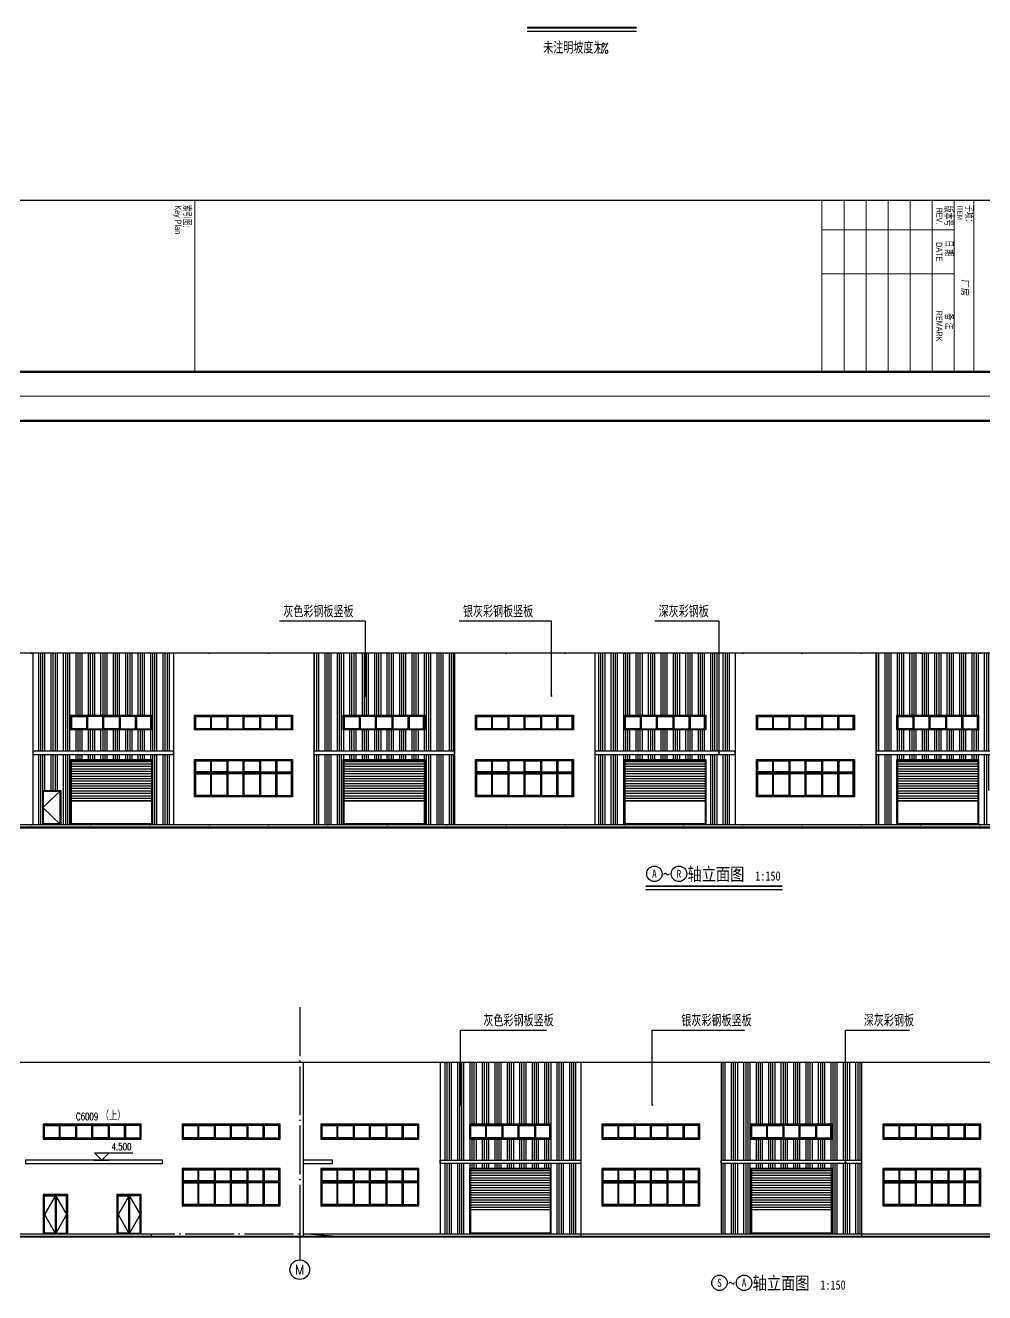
# Model space of a CAD drawing. Extents: x 409931 to 937299, y -508824 to 132289.
# Drawn here: x 476173 to 534906, y -437556 to -359959 of the extents above; entities that cross this region are included whole.
import ezdxf
from ezdxf.enums import TextEntityAlignment as Align

# ---------------------------------------------------------------- set-up
doc = ezdxf.new("R2010")
doc.units = 0
doc.header["$LTSCALE"] = 1500
doc.header["$MEASUREMENT"] = 0
doc.linetypes.add('DOTE', pattern=[2.42, 2, -0.2, 0.02, -0.2])
for name, color, linetype in [('07m', 36, 'Continuous'), ('A-L-wall(建筑立面)', 2, 'Continuous'), ('AXIS', 3, 'Continuous'), ('AXIS_TEXT', 7, 'Continuous'), ('DIM_ELEV', 3, 'Continuous'), ('DIM_LEAD', 3, 'Continuous'), ('DIM_SYMB', 3, 'Continuous'), ('DOTE', 1, 'Continuous'), ('GROUND', 253, 'Continuous'), ('PUB_HATCH', 8, 'Continuous'), ('PUB_TEXT', 7, 'Continuous'), ('RAIL', 163, 'Continuous'), ('WINDOW', 4, 'Continuous')]:
    doc.layers.add(name, color=color, linetype=linetype)
doc.layers.add('TK', color=151, linetype='Continuous', lineweight=13)
doc.styles.add('_TCH_AXIS', font='COMPLEX', dxfattribs={"bigfont": 'GBCBIG'})
doc.styles.add('_TCH_DIM', font='SIMPLEX', dxfattribs={"bigfont": 'GBCBIG'})
doc.styles.add('T&D', font='haiwenrs.shx', dxfattribs={"width": 0.7, "bigfont": 'hztxt.shx'})
doc.styles.add('TITLE', font='simhei.ttf', dxfattribs={"width": 0.8})
doc.styles.add('仿宋体', font='', dxfattribs={"width": 0.8})
doc.styles.get('仿宋体').set_extended_font_data('SimSun')
pattern_1 = [(90, (497307.8, 250637.5), (-762, 6e-14), []), (90, (497434.8, 250764.5), (-762, 6e-14), []), (90, (497561.8, 250891.5), (-762, 6e-14), []), (90, (497688.8, 251018.5), (-762, 6e-14), [])]

# ---------------------------------------------------------------- blocks, each defined once
blk = doc.blocks.new('TK-A0')
at = {"layer": 'TK'}
for p, q in [((1189, 841), (0, 841)), ((1189, 0), (1189, 841)), ((1179, 831), (25, 831)), ((1109, 831), (1109, 10)), ((1179, 10), (1179, 831)), ((1109, 642), (1179, 642)), ((1109, 634), (1179, 634)), ((1109, 634), (1179, 634)), ((1109, 634), (1179, 634)), ((1109, 634), (1179, 634)), ((1109, 634), (1179, 634)), ((1121, 634), (1121, 580)), ((1139, 634), (1139, 580)), ((1109, 625), (1179, 625)), ((1109, 616), (1179, 616)), ((1109, 607), (1179, 607)), ((1109, 598), (1179, 598)), ((1109, 589), (1179, 589)), ((1109, 580), (1179, 580)), ((1109, 324), (1179, 324))]:
    blk.add_line(p, q, dxfattribs=at)
at = {"layer": 'TK', "const_width": 1}
blk.add_lwpolyline([(25, 831), (1179, 831), (1179, 10), (25, 10)], close=True, dxfattribs=at)
at = {"layer": 'TK', "const_width": 0.5}
blk.add_lwpolyline([(1109, 10), (1109, 831)], dxfattribs=at)
at = {"layer": 'TK', "style": 'T&D', "width": 0.7}
for s, height, p in [('子项：', 3, (1110.89, 638.38)), ('ITEM', 2.1, (1111.14, 635.23)), ('版本号', 3, (1111.15, 629.95)), ('日 期', 3, (1125.33, 630.18)), ('备 注', 3, (1155.14, 630.31)), ('REV.', 2.5, (1112.01, 626.66)), ('DATE', 2.5, (1126.09, 626.57)), ('REMARK', 2.5, (1154.08, 626.61)), ('索引图:', 3, (1110.82, 319.18)), ('Key Plan', 2.5, (1111.07, 315.96))]:
    blk.add_text(s, height=height, dxfattribs=at).set_placement(p)

msp = doc.modelspace()

# ---------------------------------------------------------------- hatches: boundary and pattern name
at = {"layer": 'PUB_HATCH'}
h = msp.add_hatch(dxfattribs=at)
h.set_pattern_fill('ANSI34,_O', color=256, scale=80, angle=45)
h.set_pattern_definition([(90, (475469.54, 275682.3), (-762, 6e-14), []), (90, (475596.54, 275809.3), (-762, 6e-14), []), (90, (475723.54, 275936.3), (-762, 6e-14), []), (90, (475850.54, 276063.3), (-762, 6e-14), [])])
h.paths.add_polyline_path([(562238.9, -398403.1), (562238.9, -404403.1), (570638.9, -404403.1), (570638.9, -398403.1)])
h.paths.add_polyline_path([(568938.9, -402203.1), (568938.9, -403103.1), (563938.9, -403103.1), (563938.9, -402203.1)], flags=16)
h.paths.add_polyline_path([(568888.9, -402253.1), (568888.9, -403053.1), (563988.9, -403053.1), (563988.9, -402253.1)], flags=0)
h.paths.add_polyline_path([(562238.9, -408903.1), (563938.9, -408903.1), (563938.9, -404903.1), (568938.9, -404903.1), (568938.9, -408903.1), (570638.9, -408903.1), (570638.9, -404603.1), (562238.9, -404603.1)])
h.paths.add_polyline_path([(553838.9, -404603.1), (545438.9, -404603.1), (545438.9, -408903.1), (547138.9, -408903.1), (547138.9, -404903.1), (552138.9, -404903.1), (552138.9, -408903.1), (553838.9, -408903.1)])
h.paths.add_polyline_path([(553838.9, -398403.1), (545438.9, -398403.1), (545438.9, -404403.1), (553838.9, -404403.1)])
h.paths.add_polyline_path([(552138.9, -402203.1), (552138.9, -403103.1), (547138.9, -403103.1), (547138.9, -402203.1)], flags=16)
h.paths.add_polyline_path([(552088.9, -402253.1), (552088.9, -403053.1), (547188.9, -403053.1), (547188.9, -402253.1)], flags=0)
h.paths.add_polyline_path([(552058.9, -402283.1), (552058.9, -403023.1), (551168.9, -403023.1), (551168.9, -402283.1)], flags=0)
h.paths.add_polyline_path([(528238.9, -398403.1), (528238.9, -404403.1), (536838.9, -404403.1), (536838.9, -398403.1)])
h.paths.add_polyline_path([(534538.9, -402203.1), (534538.9, -403103.1), (529538.9, -403103.1), (529538.9, -402203.1)], flags=16)
h.paths.add_polyline_path([(534488.9, -402253.1), (534488.9, -403053.1), (529588.9, -403053.1), (529588.9, -402253.1)], flags=0)
h.paths.add_polyline_path([(529538.9, -404903.1), (534538.9, -404903.1), (534538.9, -408903.1), (535138.9, -408903.1), (535138.9, -406803.1), (536238.9, -406803.1), (536238.9, -408903.1), (536838.9, -408903.1), (536838.9, -404603.1), (528238.9, -404603.1), (528238.9, -408903.1), (529538.9, -408903.1)])
h.paths.add_polyline_path([(511038.9, -398403.1), (511038.9, -404403.1), (519638.9, -404403.1), (519638.9, -398403.1)])
h.paths.add_polyline_path([(517838.9, -402203.1), (517838.9, -403103.1), (512838.9, -403103.1), (512838.9, -402203.1)], flags=16)
h.paths.add_polyline_path([(517788.9, -402253.1), (517788.9, -403053.1), (512888.9, -403053.1), (512888.9, -402253.1)], flags=0)
h.paths.add_polyline_path([(511038.9, -408903.1), (512838.9, -408903.1), (512838.9, -404903.1), (517838.9, -404903.1), (517838.9, -408903.1), (519638.9, -408903.1), (519638.9, -404603.1), (511038.9, -404603.1)])
h.paths.add_polyline_path([(493838.9, -398403.1), (493838.9, -404403.1), (502438.9, -404403.1), (502438.9, -398403.1)])
h.paths.add_polyline_path([(500638.9, -402203.1), (500638.9, -403103.1), (495638.9, -403103.1), (495638.9, -402203.1)], flags=16)
h.paths.add_polyline_path([(500588.9, -402253.1), (500588.9, -403053.1), (495688.9, -403053.1), (495688.9, -402253.1)], flags=0)
h.paths.add_polyline_path([(493838.9, -408903.1), (495638.9, -408903.1), (495638.9, -404903.1), (500638.9, -404903.1), (500638.9, -408903.1), (502438.9, -408903.1), (502438.9, -404603.1), (493838.9, -404603.1)])
h.paths.add_polyline_path([(476638.9, -398403.1), (476638.9, -404403.1), (485238.9, -404403.1), (485238.9, -398403.1)])
h.paths.add_polyline_path([(483942.5, -402203.1), (483942.5, -403103.1), (478942.5, -403103.1), (478942.5, -402203.1)], flags=16)
h.paths.add_polyline_path([(483892.5, -402253.1), (483892.5, -403053.1), (478992.5, -403053.1), (478992.5, -402253.1)], flags=0)
h.paths.add_polyline_path([(479912.5, -402283.1), (479912.5, -403023.1), (479022.5, -403023.1), (479022.5, -402283.1)], flags=0)
h.paths.add_polyline_path([(476638.9, -404603.1), (476638.9, -408903.1), (477238.9, -408903.1), (477238.9, -406803.1), (478338.9, -406803.1), (478338.9, -408903.1), (478938.9, -408903.1), (478938.9, -404903.1), (483938.9, -404903.1), (483938.9, -408903.1), (485238.9, -408903.1), (485238.9, -404603.1)])
h = msp.add_hatch(dxfattribs=at)
h.set_pattern_fill('_USER', color=256, scale=150, style=0, pattern_type=0)
h.set_pattern_definition([(180, (945190.37, -25676.28), (0, 150), [])])
h.paths.add_polyline_path([(483888.9, -407443.3), (483888.9, -404953.1), (478988.9, -404953.1), (478988.9, -407443.3)])
h = msp.add_hatch(dxfattribs=at)
h.set_pattern_fill('_USER', color=256, scale=150, style=0, pattern_type=0)
h.set_pattern_definition([(180, (961890.37, -25676.28), (0, 150), [])])
h.paths.add_polyline_path([(500588.9, -407443.3), (500588.9, -404953.1), (495688.9, -404953.1), (495688.9, -407443.3)])
h = msp.add_hatch(dxfattribs=at)
h.set_pattern_fill('_USER', color=256, scale=150, style=0, pattern_type=0)
h.set_pattern_definition([(180, (979090.37, -25676.28), (0, 150), [])])
h.paths.add_polyline_path([(517788.9, -407443.3), (517788.9, -404953.1), (512888.9, -404953.1), (512888.9, -407443.3)])
h = msp.add_hatch(dxfattribs=at)
h.set_pattern_fill('_USER', color=256, scale=150, style=0, pattern_type=0)
h.set_pattern_definition([(180, (995790.37, -25676.28), (0, 150), [])])
h.paths.add_polyline_path([(534488.9, -407443.3), (534488.9, -404953.1), (529588.9, -404953.1), (529588.9, -407443.3)])
h = msp.add_hatch(dxfattribs=at)
h.set_pattern_fill('ANSI34,_O', color=256, scale=80, angle=45)
h.set_pattern_definition(pattern_1)
h.paths.add_polyline_path([(501572.8, -423448), (501572.8, -429448), (510172.8, -429448), (510172.8, -423448)])
h.paths.add_polyline_path([(508372.8, -427248), (508372.8, -428148), (503372.8, -428148), (503372.8, -427248)], flags=16)
h.paths.add_polyline_path([(508322.8, -427298), (508322.8, -428098), (503422.8, -428098), (503422.8, -427298)], flags=0)
h.paths.add_polyline_path([(507372.8, -427328), (507372.8, -428068), (507402.8, -428068), (507402.8, -427328), (508292.8, -427328), (508292.8, -428068), (507372.8, -428068), (507372.8, -427328), (507342.8, -427328), (507342.8, -428068), (506372.8, -428068), (506372.8, -427328), (506342.8, -427328), (506342.8, -428068), (505372.8, -428068), (505372.8, -427328), (505342.8, -427328), (505342.8, -428068), (504372.8, -428068), (504372.8, -427328), (504342.8, -427328), (504342.8, -428068), (503452.8, -428068), (503452.8, -427328), (504372.8, -427328), (504372.8, -428068), (504402.8, -428068), (504402.8, -427328), (505372.8, -427328), (505372.8, -428068), (505402.8, -428068), (505402.8, -427328), (506372.8, -427328), (506372.8, -428068), (506402.8, -428068), (506402.8, -427328)], flags=0)
h.paths.add_polyline_path([(508372.8, -433948), (510172.8, -433948), (510172.8, -429648), (501572.8, -429648), (501572.8, -433948), (503372.8, -433948), (503372.8, -429948), (508372.8, -429948)])
h = msp.add_hatch(dxfattribs=at)
h.set_pattern_fill('ANSI34,_O', color=256, scale=80, angle=45)
h.set_pattern_definition(pattern_1)
h.paths.add_polyline_path([(527372.8, -423448), (518772.8, -423448), (518772.8, -429448), (527372.8, -429448)])
h.paths.add_polyline_path([(525572.8, -427248), (525572.8, -428148), (520572.8, -428148), (520572.8, -427248)], flags=16)
h.paths.add_polyline_path([(525522.8, -427298), (525522.8, -428098), (520622.8, -428098), (520622.8, -427298)], flags=0)
h.paths.add_polyline_path([(525492.8, -427328), (525492.8, -428068), (524572.8, -428068), (524572.8, -427328), (524542.8, -427328), (524542.8, -428068), (523572.8, -428068), (523572.8, -427328), (523542.8, -427328), (523542.8, -428068), (522572.8, -428068), (522572.8, -427328), (522542.8, -427328), (522542.8, -428068), (521572.8, -428068), (521572.8, -427328), (521542.8, -427328), (521542.8, -428068), (520652.8, -428068), (520652.8, -427328), (521572.8, -427328), (521572.8, -428068), (521602.8, -428068), (521602.8, -427328), (522572.8, -427328), (522572.8, -428068), (522602.8, -428068), (522602.8, -427328), (523572.8, -427328), (523572.8, -428068), (523602.8, -428068), (523602.8, -427328), (524572.8, -427328), (524572.8, -428068), (524602.8, -428068), (524602.8, -427328)], flags=0)
h.paths.add_polyline_path([(525572.8, -433948), (527372.8, -433948), (527372.8, -429648), (518772.8, -429648), (518772.8, -433948), (520572.8, -433948), (520572.8, -429948), (525572.8, -429948)])
h = msp.add_hatch(dxfattribs=at)
h.set_pattern_fill('_USER', color=256, scale=150, style=0, pattern_type=0)
h.set_pattern_definition([(7e-15, (42121.36, -50721.15), (0, 150), [])])
h.paths.add_polyline_path([(508322.8, -432488.2), (508322.8, -429998), (503422.8, -429998), (503422.8, -432488.2)])
h = msp.add_hatch(dxfattribs=at)
h.set_pattern_fill('_USER', color=256, scale=150, style=0, pattern_type=0)
h.set_pattern_definition([(7e-15, (59321.36, -50721.15), (0, 150), [])])
h.paths.add_polyline_path([(525522.8, -432488.2), (525522.8, -429998), (520622.8, -429998), (520622.8, -432488.2)])

# ---------------------------------------------------------------- linework, layer by layer
at = {"layer": 'A-L-wall(建筑立面)'}
for p, q in [((579238.9, -398403.1), (459438.9, -398403.1)), ((476638.9, -398403.1), (476638.9, -408903.1)), ((485238.9, -398403.1), (485238.9, -408903.1)), ((493838.9, -398403.1), (493838.9, -408903.1)), ((502438.9, -398403.1), (502438.9, -408903.1)), ((511038.9, -398403.1), (511038.9, -408903.1)), ((519638.9, -398403.1), (519638.9, -408903.1)), ((528238.9, -398403.1), (528238.9, -408903.1)), ((570638.9, -408903.1), (468288.9, -408903.1)), ((582622.9, -409053.1), (456764, -409053.1)), ((459172.8, -423448), (578972.8, -423448)), ((493172.4, -423448), (493172.4, -434098)), ((501572.8, -423448), (501572.8, -433948)), ((510172.8, -423448), (510172.8, -434148)), ((518772.8, -423448), (518772.8, -433948)), ((527372.8, -423448), (527372.8, -434148)), ((455788.8, -434098), (581647.7, -434098)), ((467772.8, -433948), (483872.8, -433948)), ((483872.8, -433948), (483872.8, -434098)), ((493172.4, -433948), (561772.8, -433948)), ((494972.4, -434098), (493172.4, -433948)), ((499172.8, -434098), (499172.8, -434148))]:
    msp.add_line(p, q, dxfattribs=at)
at = {"layer": 'A-L-wall(建筑立面)', "const_width": 100}
for points in [[(582622.9, -409103.1), (456764, -409103.1)], [(455788.8, -434148), (581647.7, -434148)]]:
    msp.add_lwpolyline(points, dxfattribs=at)
at = {"layer": 'AXIS'}
msp.add_line((492972.4, -433441.7), (492972.4, -435549.4), dxfattribs=at)
msp.add_circle((492972.4, -436149.4), 600, dxfattribs=at)
at = {"layer": 'DIM_ELEV'}
for p, q in [((480860.8, -429448), (480410.8, -428998)), ((480410.8, -428998), (482758.3, -428998)), ((480860.8, -429448), (481310.8, -428998)), ((480372.8, -429448), (481310.8, -429448))]:
    msp.add_line(p, q, dxfattribs=at)
at = {"layer": 'DIM_LEAD'}
for p, q in [((497002.8, -396435.6), (491740.1, -396435.6)), ((497002.8, -401015.5), (497002.8, -396435.6)), ((508383, -396435.6), (502742, -396435.6)), ((508383, -401015.5), (508383, -396435.6)), ((518647.9, -396435.6), (514720, -396435.6)), ((518647.9, -404506.7), (518647.9, -396435.6)), ((502810.3, -426060.3), (502810.3, -421480.4)), ((502810.3, -421480.4), (508073, -421480.4)), ((514558.9, -426060.3), (514558.9, -421480.4)), ((514558.9, -421480.4), (520200, -421480.4)), ((526381.8, -429551.6), (526381.8, -421480.4)), ((526381.8, -421480.4), (530309.7, -421480.4))]:
    msp.add_line(p, q, dxfattribs=at)
at = {"layer": 'DIM_LEAD', "const_width": 60}
for points in [[(497002.8, -401045.5, 1), (497002.8, -400985.5, 1)], [(508383, -401045.5, 1), (508383, -400985.5, 1)], [(518647.9, -404536.7, 1), (518647.9, -404476.7, 1)], [(502810.3, -426090.3, 1), (502810.3, -426030.3, 1)], [(514558.9, -426090.3, 1), (514558.9, -426030.3, 1)], [(526381.8, -429581.6, 1), (526381.8, -429521.6, 1)]]:
    msp.add_lwpolyline(points, format="xyb", close=True, dxfattribs=at)
at = {"layer": 'DIM_SYMB', "const_width": 105}
for points in [[(506887.3, -360102), (513597.4, -360102)], [(514161.8, -412658.6), (522525.4, -412658.6)]]:
    msp.add_lwpolyline(points, dxfattribs=at)
at = {"layer": 'DIM_SYMB'}
for points in [[(506887.3, -360312), (513597.4, -360312)], [(514161.8, -412868.6), (522525.4, -412868.6)]]:
    msp.add_lwpolyline(points, dxfattribs=at)
at = {"layer": 'DOTE', "color": 252, "linetype": 'DOTE'}
for p, q in [((592377.6, -398403.1), (445538.6, -398403.1)), ((592377.6, -408903.1), (445538.6, -408903.1)), ((592377.6, -409053.1), (445538.6, -409053.1)), ((492972.4, -420068.4), (492972.4, -433865.5)), ((446034.2, -423448), (592873.2, -423448)), ((446034.2, -433948), (592873.2, -433948)), ((446034.2, -434098), (592873.2, -434098))]:
    msp.add_line(p, q, dxfattribs=at)
at = {"layer": 'GROUND'}
for points in [[(476638.9, -404403.1), (476638.9, -404603.1), (485238.9, -404603.1), (485238.9, -404403.1), (476638.9, -404403.1)], [(493838.9, -404403.1), (493838.9, -404603.1), (502438.9, -404603.1), (502438.9, -404403.1), (493838.9, -404403.1)], [(511038.9, -404403.1), (511038.9, -404603.1), (519638.9, -404603.1), (519638.9, -404403.1), (511038.9, -404403.1)], [(528238.9, -404403.1), (528238.9, -404603.1), (536838.9, -404603.1), (536838.9, -404403.1), (528238.9, -404403.1)], [(476172.8, -429448), (476172.8, -429648), (484572.8, -429648), (484572.8, -429448), (476172.8, -429448)], [(493172.8, -429648), (494972.8, -429648), (494972.8, -429448), (493172.8, -429448)], [(510172.8, -429448), (510172.8, -429648), (501572.8, -429648), (501572.8, -429448), (510172.8, -429448)], [(527372.8, -429448), (527372.8, -429648), (518772.8, -429648), (518772.8, -429448), (527372.8, -429448)]]:
    msp.add_lwpolyline(points, dxfattribs=at)
at = {"layer": 'PUB_HATCH'}
msp.add_lwpolyline([(478338.9, -406803.1), (477238.9, -407853.1), (478338.9, -408903.1)], dxfattribs=at)
at = {"layer": 'PUB_TEXT'}
for centre in [(514686.8, -411908.9), (516190.5, -411908.9), (518672, -436953.8), (520175.6, -436953.8)]:
    msp.add_circle(centre, 472.5, dxfattribs=at)
at = {"layer": 'RAIL'}
for points in [[(478022.8, -431598), (477352.8, -432773), (478022.8, -433948)], [(478022.8, -431598), (478692.8, -432773), (478022.8, -433948)], [(482522.8, -431598), (481852.8, -432773), (482522.8, -433948)], [(482522.8, -431598), (483192.8, -432773), (482522.8, -433948)]]:
    msp.add_lwpolyline(points, dxfattribs=at)
at = {"layer": 'WINDOW'}
for p, q in [((479942.5, -402253.1), (479942.5, -403053.1)), ((480942.5, -402253.1), (480942.5, -403053.1)), ((481942.5, -402253.1), (481942.5, -403053.1)), ((482942.5, -402253.1), (482942.5, -403053.1)), ((487538.9, -402253.1), (487538.9, -403053.1)), ((488538.9, -402253.1), (488538.9, -403053.1)), ((489538.9, -402253.1), (489538.9, -403053.1)), ((490538.9, -402253.1), (490538.9, -403053.1)), ((491538.9, -402253.1), (491538.9, -403053.1)), ((496638.9, -402253.1), (496638.9, -403053.1)), ((497638.9, -402253.1), (497638.9, -403053.1)), ((498638.9, -402253.1), (498638.9, -403053.1)), ((499638.9, -402253.1), (499638.9, -403053.1)), ((504738.9, -402253.1), (504738.9, -403053.1)), ((505738.9, -402253.1), (505738.9, -403053.1)), ((506738.9, -402253.1), (506738.9, -403053.1)), ((507738.9, -402253.1), (507738.9, -403053.1)), ((508738.9, -402253.1), (508738.9, -403053.1)), ((513838.9, -402253.1), (513838.9, -403053.1)), ((514838.9, -402253.1), (514838.9, -403053.1)), ((515838.9, -402253.1), (515838.9, -403053.1)), ((516838.9, -402253.1), (516838.9, -403053.1)), ((521938.9, -402253.1), (521938.9, -403053.1)), ((522938.9, -402253.1), (522938.9, -403053.1)), ((523938.9, -402253.1), (523938.9, -403053.1)), ((524938.9, -402253.1), (524938.9, -403053.1)), ((525938.9, -402253.1), (525938.9, -403053.1)), ((530538.9, -402253.1), (530538.9, -403053.1)), ((531538.9, -402253.1), (531538.9, -403053.1)), ((532538.9, -402253.1), (532538.9, -403053.1)), ((533538.9, -402253.1), (533538.9, -403053.1)), ((487538.9, -404953.1), (487538.9, -407153.1)), ((488538.9, -404953.1), (488538.9, -407153.1)), ((489538.9, -404953.1), (489538.9, -407153.1)), ((490538.9, -404953.1), (490538.9, -407153.1)), ((491538.9, -404953.1), (491538.9, -407153.1)), ((504738.9, -404953.1), (504738.9, -407153.1)), ((505738.9, -404953.1), (505738.9, -407153.1)), ((506738.9, -404953.1), (506738.9, -407153.1)), ((507738.9, -404953.1), (507738.9, -407153.1)), ((508738.9, -404953.1), (508738.9, -407153.1)), ((521938.9, -404953.1), (521938.9, -407153.1)), ((522938.9, -404953.1), (522938.9, -407153.1)), ((523938.9, -404953.1), (523938.9, -407153.1)), ((524938.9, -404953.1), (524938.9, -407153.1)), ((525938.9, -404953.1), (525938.9, -407153.1)), ((492488.9, -405703.1), (486588.9, -405703.1)), ((492488.9, -405753.1), (486588.9, -405753.1)), ((509688.9, -405703.1), (503788.9, -405703.1)), ((509688.9, -405753.1), (503788.9, -405753.1)), ((526888.9, -405703.1), (520988.9, -405703.1)), ((526888.9, -405753.1), (520988.9, -405753.1)), ((478988.9, -407443.3), (483888.9, -407443.3)), ((495688.9, -407443.3), (500588.9, -407443.3)), ((512888.9, -407443.3), (517788.9, -407443.3)), ((529588.9, -407443.3), (534488.9, -407443.3)), ((478272.8, -427298), (478272.8, -428098)), ((479272.8, -427298), (479272.8, -428098)), ((480272.8, -427298), (480272.8, -428098)), ((481272.8, -427298), (481272.8, -428098)), ((482272.8, -427298), (482272.8, -428098)), ((486772.8, -427298), (486772.8, -428098)), ((487772.8, -427298), (487772.8, -428098)), ((488772.8, -427298), (488772.8, -428098)), ((489772.8, -427298), (489772.8, -428098)), ((490772.8, -427298), (490772.8, -428098)), ((495272.8, -427298), (495272.8, -428098)), ((496272.8, -427298), (496272.8, -428098)), ((497272.8, -427298), (497272.8, -428098)), ((498272.8, -427298), (498272.8, -428098)), ((499272.8, -427298), (499272.8, -428098)), ((504372.8, -427298), (504372.8, -428098)), ((505372.8, -427298), (505372.8, -428098)), ((506372.8, -427298), (506372.8, -428098)), ((507372.8, -427298), (507372.8, -428098)), ((512472.8, -427298), (512472.8, -428098)), ((513472.8, -427298), (513472.8, -428098)), ((514472.8, -427298), (514472.8, -428098)), ((515472.8, -427298), (515472.8, -428098)), ((516472.8, -427298), (516472.8, -428098)), ((521572.8, -427298), (521572.8, -428098)), ((522572.8, -427298), (522572.8, -428098)), ((523572.8, -427298), (523572.8, -428098)), ((524572.8, -427298), (524572.8, -428098)), ((529672.8, -427298), (529672.8, -428098)), ((530672.8, -427298), (530672.8, -428098)), ((531672.8, -427298), (531672.8, -428098)), ((532672.8, -427298), (532672.8, -428098)), ((533672.8, -427298), (533672.8, -428098)), ((486772.8, -429998), (486772.8, -432198)), ((487772.8, -429998), (487772.8, -432198)), ((488772.8, -429998), (488772.8, -432198)), ((489772.8, -429998), (489772.8, -432198)), ((490772.8, -429998), (490772.8, -432198)), ((495272.8, -429998), (495272.8, -432198)), ((496272.8, -429998), (496272.8, -432198)), ((497272.8, -429998), (497272.8, -432198)), ((498272.8, -429998), (498272.8, -432198)), ((499272.8, -429998), (499272.8, -432198)), ((512472.8, -429998), (512472.8, -432198)), ((513472.8, -429998), (513472.8, -432198)), ((514472.8, -429998), (514472.8, -432198)), ((515472.8, -429998), (515472.8, -432198)), ((516472.8, -429998), (516472.8, -432198)), ((529672.8, -429998), (529672.8, -432198)), ((530672.8, -429998), (530672.8, -432198)), ((531672.8, -429998), (531672.8, -432198)), ((532672.8, -429998), (532672.8, -432198)), ((533672.8, -429998), (533672.8, -432198)), ((485822.8, -430748), (491722.8, -430748)), ((485822.8, -430798), (491722.8, -430798)), ((494322.8, -430748), (500222.8, -430748)), ((494322.8, -430798), (500222.8, -430798)), ((511522.8, -430748), (517422.8, -430748)), ((511522.8, -430798), (517422.8, -430798)), ((528722.8, -430748), (534622.8, -430748)), ((528722.8, -430798), (534622.8, -430798)), ((478022.8, -431598), (478022.8, -433948)), ((482522.8, -431598), (482522.8, -433948)), ((508322.8, -432488.2), (503422.8, -432488.2)), ((525522.8, -432488.2), (520622.8, -432488.2))]:
    msp.add_line(p, q, dxfattribs=at)
for points in [[(483942.5, -403103.1), (478942.5, -403103.1), (478942.5, -402203.1), (483942.5, -402203.1)], [(483892.5, -403053.1), (478992.5, -403053.1), (478992.5, -402253.1), (483892.5, -402253.1)], [(479022.5, -402283.1), (479912.5, -402283.1), (479912.5, -403023.1), (479022.5, -403023.1)], [(480912.5, -402283.1), (479972.5, -402283.1), (479972.5, -403023.1), (480912.5, -403023.1)], [(480972.5, -402283.1), (481912.5, -402283.1), (481912.5, -403023.1), (480972.5, -403023.1)], [(482912.5, -402283.1), (481972.5, -402283.1), (481972.5, -403023.1), (482912.5, -403023.1)], [(483862.5, -402283.1), (482972.5, -402283.1), (482972.5, -403023.1), (483862.5, -403023.1)], [(492538.9, -403103.1), (486538.9, -403103.1), (486538.9, -402203.1), (492538.9, -402203.1)], [(492488.9, -403053.1), (486588.9, -403053.1), (486588.9, -402253.1), (492488.9, -402253.1)], [(486618.9, -402283.1), (487508.9, -402283.1), (487508.9, -403023.1), (486618.9, -403023.1)], [(487568.9, -402283.1), (488508.9, -402283.1), (488508.9, -403023.1), (487568.9, -403023.1)], [(489508.9, -402283.1), (488568.9, -402283.1), (488568.9, -403023.1), (489508.9, -403023.1)], [(489568.9, -402283.1), (490508.9, -402283.1), (490508.9, -403023.1), (489568.9, -403023.1)], [(491508.9, -402283.1), (490568.9, -402283.1), (490568.9, -403023.1), (491508.9, -403023.1)], [(492458.9, -402283.1), (491568.9, -402283.1), (491568.9, -403023.1), (492458.9, -403023.1)], [(500638.9, -403103.1), (495638.9, -403103.1), (495638.9, -402203.1), (500638.9, -402203.1)], [(500588.9, -403053.1), (495688.9, -403053.1), (495688.9, -402253.1), (500588.9, -402253.1)], [(495718.9, -402283.1), (496608.9, -402283.1), (496608.9, -403023.1), (495718.9, -403023.1)], [(497608.9, -402283.1), (496668.9, -402283.1), (496668.9, -403023.1), (497608.9, -403023.1)], [(497668.9, -402283.1), (498608.9, -402283.1), (498608.9, -403023.1), (497668.9, -403023.1)], [(499608.9, -402283.1), (498668.9, -402283.1), (498668.9, -403023.1), (499608.9, -403023.1)], [(500558.9, -402283.1), (499668.9, -402283.1), (499668.9, -403023.1), (500558.9, -403023.1)], [(509738.9, -403103.1), (503738.9, -403103.1), (503738.9, -402203.1), (509738.9, -402203.1)], [(509688.9, -403053.1), (503788.9, -403053.1), (503788.9, -402253.1), (509688.9, -402253.1)], [(503818.9, -402283.1), (504708.9, -402283.1), (504708.9, -403023.1), (503818.9, -403023.1)], [(504768.9, -402283.1), (505708.9, -402283.1), (505708.9, -403023.1), (504768.9, -403023.1)], [(506708.9, -402283.1), (505768.9, -402283.1), (505768.9, -403023.1), (506708.9, -403023.1)], [(506768.9, -402283.1), (507708.9, -402283.1), (507708.9, -403023.1), (506768.9, -403023.1)], [(508708.9, -402283.1), (507768.9, -402283.1), (507768.9, -403023.1), (508708.9, -403023.1)], [(509658.9, -402283.1), (508768.9, -402283.1), (508768.9, -403023.1), (509658.9, -403023.1)], [(517838.9, -403103.1), (512838.9, -403103.1), (512838.9, -402203.1), (517838.9, -402203.1)], [(517788.9, -403053.1), (512888.9, -403053.1), (512888.9, -402253.1), (517788.9, -402253.1)], [(512918.9, -402283.1), (513808.9, -402283.1), (513808.9, -403023.1), (512918.9, -403023.1)], [(514808.9, -402283.1), (513868.9, -402283.1), (513868.9, -403023.1), (514808.9, -403023.1)], [(514868.9, -402283.1), (515808.9, -402283.1), (515808.9, -403023.1), (514868.9, -403023.1)], [(516808.9, -402283.1), (515868.9, -402283.1), (515868.9, -403023.1), (516808.9, -403023.1)], [(517758.9, -402283.1), (516868.9, -402283.1), (516868.9, -403023.1), (517758.9, -403023.1)], [(526938.9, -403103.1), (520938.9, -403103.1), (520938.9, -402203.1), (526938.9, -402203.1)], [(526888.9, -403053.1), (520988.9, -403053.1), (520988.9, -402253.1), (526888.9, -402253.1)], [(521018.9, -402283.1), (521908.9, -402283.1), (521908.9, -403023.1), (521018.9, -403023.1)], [(521968.9, -402283.1), (522908.9, -402283.1), (522908.9, -403023.1), (521968.9, -403023.1)], [(523908.9, -402283.1), (522968.9, -402283.1), (522968.9, -403023.1), (523908.9, -403023.1)], [(523968.9, -402283.1), (524908.9, -402283.1), (524908.9, -403023.1), (523968.9, -403023.1)], [(525908.9, -402283.1), (524968.9, -402283.1), (524968.9, -403023.1), (525908.9, -403023.1)], [(526858.9, -402283.1), (525968.9, -402283.1), (525968.9, -403023.1), (526858.9, -403023.1)], [(534538.9, -403103.1), (529538.9, -403103.1), (529538.9, -402203.1), (534538.9, -402203.1)], [(534488.9, -403053.1), (529588.9, -403053.1), (529588.9, -402253.1), (534488.9, -402253.1)], [(529618.9, -402283.1), (530508.9, -402283.1), (530508.9, -403023.1), (529618.9, -403023.1)], [(531508.9, -402283.1), (530568.9, -402283.1), (530568.9, -403023.1), (531508.9, -403023.1)], [(531568.9, -402283.1), (532508.9, -402283.1), (532508.9, -403023.1), (531568.9, -403023.1)], [(533508.9, -402283.1), (532568.9, -402283.1), (532568.9, -403023.1), (533508.9, -403023.1)], [(534458.9, -402283.1), (533568.9, -402283.1), (533568.9, -403023.1), (534458.9, -403023.1)], [(483938.9, -408903.1), (478938.9, -408903.1), (478938.9, -404903.1), (483938.9, -404903.1)], [(483888.9, -408853.1), (478988.9, -408853.1), (478988.9, -404953.1), (483888.9, -404953.1)], [(492538.9, -407203.1), (486538.9, -407203.1), (486538.9, -404903.1), (492538.9, -404903.1)], [(492488.9, -407153.1), (486588.9, -407153.1), (486588.9, -404953.1), (492488.9, -404953.1)], [(486618.9, -404983.1), (487508.9, -404983.1), (487508.9, -405673.1), (486618.9, -405673.1)], [(487568.9, -404983.1), (488508.9, -404983.1), (488508.9, -405673.1), (487568.9, -405673.1)], [(489508.9, -404983.1), (488568.9, -404983.1), (488568.9, -405673.1), (489508.9, -405673.1)], [(489568.9, -404983.1), (490508.9, -404983.1), (490508.9, -405673.1), (489568.9, -405673.1)], [(491508.9, -404983.1), (490568.9, -404983.1), (490568.9, -405673.1), (491508.9, -405673.1)], [(492458.9, -404983.1), (491568.9, -404983.1), (491568.9, -405673.1), (492458.9, -405673.1)], [(500638.9, -408903.1), (495638.9, -408903.1), (495638.9, -404903.1), (500638.9, -404903.1)], [(500588.9, -408853.1), (495688.9, -408853.1), (495688.9, -404953.1), (500588.9, -404953.1)], [(509738.9, -407203.1), (503738.9, -407203.1), (503738.9, -404903.1), (509738.9, -404903.1)], [(509688.9, -407153.1), (503788.9, -407153.1), (503788.9, -404953.1), (509688.9, -404953.1)], [(503818.9, -404983.1), (504708.9, -404983.1), (504708.9, -405673.1), (503818.9, -405673.1)], [(504768.9, -404983.1), (505708.9, -404983.1), (505708.9, -405673.1), (504768.9, -405673.1)], [(506708.9, -404983.1), (505768.9, -404983.1), (505768.9, -405673.1), (506708.9, -405673.1)], [(506768.9, -404983.1), (507708.9, -404983.1), (507708.9, -405673.1), (506768.9, -405673.1)], [(508708.9, -404983.1), (507768.9, -404983.1), (507768.9, -405673.1), (508708.9, -405673.1)], [(509658.9, -404983.1), (508768.9, -404983.1), (508768.9, -405673.1), (509658.9, -405673.1)], [(517838.9, -408903.1), (512838.9, -408903.1), (512838.9, -404903.1), (517838.9, -404903.1)], [(517788.9, -408853.1), (512888.9, -408853.1), (512888.9, -404953.1), (517788.9, -404953.1)], [(526938.9, -407203.1), (520938.9, -407203.1), (520938.9, -404903.1), (526938.9, -404903.1)], [(526888.9, -407153.1), (520988.9, -407153.1), (520988.9, -404953.1), (526888.9, -404953.1)], [(521018.9, -404983.1), (521908.9, -404983.1), (521908.9, -405673.1), (521018.9, -405673.1)], [(521968.9, -404983.1), (522908.9, -404983.1), (522908.9, -405673.1), (521968.9, -405673.1)], [(523908.9, -404983.1), (522968.9, -404983.1), (522968.9, -405673.1), (523908.9, -405673.1)], [(523968.9, -404983.1), (524908.9, -404983.1), (524908.9, -405673.1), (523968.9, -405673.1)], [(525908.9, -404983.1), (524968.9, -404983.1), (524968.9, -405673.1), (525908.9, -405673.1)], [(526858.9, -404983.1), (525968.9, -404983.1), (525968.9, -405673.1), (526858.9, -405673.1)], [(534538.9, -408903.1), (529538.9, -408903.1), (529538.9, -404903.1), (534538.9, -404903.1)], [(534488.9, -408853.1), (529588.9, -408853.1), (529588.9, -404953.1), (534488.9, -404953.1)], [(486618.9, -405783.1), (487508.9, -405783.1), (487508.9, -407123.1), (486618.9, -407123.1)], [(487568.9, -405783.1), (488508.9, -405783.1), (488508.9, -407123.1), (487568.9, -407123.1)], [(489508.9, -405783.1), (488568.9, -405783.1), (488568.9, -407123.1), (489508.9, -407123.1)], [(489568.9, -405783.1), (490508.9, -405783.1), (490508.9, -407123.1), (489568.9, -407123.1)], [(491508.9, -405783.1), (490568.9, -405783.1), (490568.9, -407123.1), (491508.9, -407123.1)], [(492458.9, -405783.1), (491568.9, -405783.1), (491568.9, -407123.1), (492458.9, -407123.1)], [(503818.9, -405783.1), (504708.9, -405783.1), (504708.9, -407123.1), (503818.9, -407123.1)], [(504768.9, -405783.1), (505708.9, -405783.1), (505708.9, -407123.1), (504768.9, -407123.1)], [(506708.9, -405783.1), (505768.9, -405783.1), (505768.9, -407123.1), (506708.9, -407123.1)], [(506768.9, -405783.1), (507708.9, -405783.1), (507708.9, -407123.1), (506768.9, -407123.1)], [(508708.9, -405783.1), (507768.9, -405783.1), (507768.9, -407123.1), (508708.9, -407123.1)], [(509658.9, -405783.1), (508768.9, -405783.1), (508768.9, -407123.1), (509658.9, -407123.1)], [(521018.9, -405783.1), (521908.9, -405783.1), (521908.9, -407123.1), (521018.9, -407123.1)], [(521968.9, -405783.1), (522908.9, -405783.1), (522908.9, -407123.1), (521968.9, -407123.1)], [(523908.9, -405783.1), (522968.9, -405783.1), (522968.9, -407123.1), (523908.9, -407123.1)], [(523968.9, -405783.1), (524908.9, -405783.1), (524908.9, -407123.1), (523968.9, -407123.1)], [(525908.9, -405783.1), (524968.9, -405783.1), (524968.9, -407123.1), (525908.9, -407123.1)], [(526858.9, -405783.1), (525968.9, -405783.1), (525968.9, -407123.1), (526858.9, -407123.1)], [(478338.9, -408903.1), (477238.9, -408903.1), (477238.9, -406803.1), (478338.9, -406803.1)], [(478288.9, -408853.1), (477288.9, -408853.1), (477288.9, -406853.1), (478288.9, -406853.1)], [(477272.8, -428148), (483272.8, -428148), (483272.8, -427248), (477272.8, -427248)], [(477322.8, -428098), (483222.8, -428098), (483222.8, -427298), (477322.8, -427298)], [(477352.8, -427328), (478242.8, -427328), (478242.8, -428068), (477352.8, -428068)], [(478302.8, -427328), (479242.8, -427328), (479242.8, -428068), (478302.8, -428068)], [(480242.8, -427328), (479302.8, -427328), (479302.8, -428068), (480242.8, -428068)], [(480302.8, -427328), (481242.8, -427328), (481242.8, -428068), (480302.8, -428068)], [(482242.8, -427328), (481302.8, -427328), (481302.8, -428068), (482242.8, -428068)], [(483192.8, -427328), (482302.8, -427328), (482302.8, -428068), (483192.8, -428068)], [(485772.8, -428148), (491772.8, -428148), (491772.8, -427248), (485772.8, -427248)], [(485822.8, -428098), (491722.8, -428098), (491722.8, -427298), (485822.8, -427298)], [(485852.8, -427328), (486742.8, -427328), (486742.8, -428068), (485852.8, -428068)], [(486802.8, -427328), (487742.8, -427328), (487742.8, -428068), (486802.8, -428068)], [(488742.8, -427328), (487802.8, -427328), (487802.8, -428068), (488742.8, -428068)], [(488802.8, -427328), (489742.8, -427328), (489742.8, -428068), (488802.8, -428068)], [(490742.8, -427328), (489802.8, -427328), (489802.8, -428068), (490742.8, -428068)], [(491692.8, -427328), (490802.8, -427328), (490802.8, -428068), (491692.8, -428068)], [(494272.8, -428148), (500272.8, -428148), (500272.8, -427248), (494272.8, -427248)], [(494322.8, -428098), (500222.8, -428098), (500222.8, -427298), (494322.8, -427298)], [(494352.8, -427328), (495242.8, -427328), (495242.8, -428068), (494352.8, -428068)], [(495302.8, -427328), (496242.8, -427328), (496242.8, -428068), (495302.8, -428068)], [(497242.8, -427328), (496302.8, -427328), (496302.8, -428068), (497242.8, -428068)], [(497302.8, -427328), (498242.8, -427328), (498242.8, -428068), (497302.8, -428068)], [(499242.8, -427328), (498302.8, -427328), (498302.8, -428068), (499242.8, -428068)], [(500192.8, -427328), (499302.8, -427328), (499302.8, -428068), (500192.8, -428068)], [(503372.8, -428148), (508372.8, -428148), (508372.8, -427248), (503372.8, -427248)], [(503422.8, -428098), (508322.8, -428098), (508322.8, -427298), (503422.8, -427298)], [(503452.8, -427328), (504342.8, -427328), (504342.8, -428068), (503452.8, -428068)], [(504402.8, -427328), (505342.8, -427328), (505342.8, -428068), (504402.8, -428068)], [(506342.8, -427328), (505402.8, -427328), (505402.8, -428068), (506342.8, -428068)], [(506402.8, -427328), (507342.8, -427328), (507342.8, -428068), (506402.8, -428068)], [(508292.8, -427328), (507402.8, -427328), (507402.8, -428068), (508292.8, -428068)], [(511472.8, -428148), (517472.8, -428148), (517472.8, -427248), (511472.8, -427248)], [(511522.8, -428098), (517422.8, -428098), (517422.8, -427298), (511522.8, -427298)], [(511552.8, -427328), (512442.8, -427328), (512442.8, -428068), (511552.8, -428068)], [(512502.8, -427328), (513442.8, -427328), (513442.8, -428068), (512502.8, -428068)], [(514442.8, -427328), (513502.8, -427328), (513502.8, -428068), (514442.8, -428068)], [(514502.8, -427328), (515442.8, -427328), (515442.8, -428068), (514502.8, -428068)], [(516442.8, -427328), (515502.8, -427328), (515502.8, -428068), (516442.8, -428068)], [(517392.8, -427328), (516502.8, -427328), (516502.8, -428068), (517392.8, -428068)], [(520572.8, -428148), (525572.8, -428148), (525572.8, -427248), (520572.8, -427248)], [(520622.8, -428098), (525522.8, -428098), (525522.8, -427298), (520622.8, -427298)], [(520652.8, -427328), (521542.8, -427328), (521542.8, -428068), (520652.8, -428068)], [(521602.8, -427328), (522542.8, -427328), (522542.8, -428068), (521602.8, -428068)], [(523542.8, -427328), (522602.8, -427328), (522602.8, -428068), (523542.8, -428068)], [(523602.8, -427328), (524542.8, -427328), (524542.8, -428068), (523602.8, -428068)], [(525492.8, -427328), (524602.8, -427328), (524602.8, -428068), (525492.8, -428068)], [(528672.8, -428148), (534672.8, -428148), (534672.8, -427248), (528672.8, -427248)], [(528722.8, -428098), (534622.8, -428098), (534622.8, -427298), (528722.8, -427298)], [(528752.8, -427328), (529642.8, -427328), (529642.8, -428068), (528752.8, -428068)], [(529702.8, -427328), (530642.8, -427328), (530642.8, -428068), (529702.8, -428068)], [(531642.8, -427328), (530702.8, -427328), (530702.8, -428068), (531642.8, -428068)], [(531702.8, -427328), (532642.8, -427328), (532642.8, -428068), (531702.8, -428068)], [(533642.8, -427328), (532702.8, -427328), (532702.8, -428068), (533642.8, -428068)], [(534592.8, -427328), (533702.8, -427328), (533702.8, -428068), (534592.8, -428068)], [(485772.8, -432248), (491772.8, -432248), (491772.8, -429948), (485772.8, -429948)], [(485822.8, -432198), (491722.8, -432198), (491722.8, -429998), (485822.8, -429998)], [(485852.8, -430028), (486742.8, -430028), (486742.8, -430718), (485852.8, -430718)], [(486802.8, -430028), (487742.8, -430028), (487742.8, -430718), (486802.8, -430718)], [(488742.8, -430028), (487802.8, -430028), (487802.8, -430718), (488742.8, -430718)], [(488802.8, -430028), (489742.8, -430028), (489742.8, -430718), (488802.8, -430718)], [(490742.8, -430028), (489802.8, -430028), (489802.8, -430718), (490742.8, -430718)], [(491692.8, -430028), (490802.8, -430028), (490802.8, -430718), (491692.8, -430718)], [(494272.8, -432248), (500272.8, -432248), (500272.8, -429948), (494272.8, -429948)], [(494322.8, -432198), (500222.8, -432198), (500222.8, -429998), (494322.8, -429998)], [(494352.8, -430028), (495242.8, -430028), (495242.8, -430718), (494352.8, -430718)], [(495302.8, -430028), (496242.8, -430028), (496242.8, -430718), (495302.8, -430718)], [(497242.8, -430028), (496302.8, -430028), (496302.8, -430718), (497242.8, -430718)], [(497302.8, -430028), (498242.8, -430028), (498242.8, -430718), (497302.8, -430718)], [(499242.8, -430028), (498302.8, -430028), (498302.8, -430718), (499242.8, -430718)], [(500192.8, -430028), (499302.8, -430028), (499302.8, -430718), (500192.8, -430718)], [(503372.8, -433948), (508372.8, -433948), (508372.8, -429948), (503372.8, -429948)], [(503422.8, -433898), (508322.8, -433898), (508322.8, -429998), (503422.8, -429998)], [(511472.8, -432248), (517472.8, -432248), (517472.8, -429948), (511472.8, -429948)], [(511522.8, -432198), (517422.8, -432198), (517422.8, -429998), (511522.8, -429998)], [(511552.8, -430028), (512442.8, -430028), (512442.8, -430718), (511552.8, -430718)], [(512502.8, -430028), (513442.8, -430028), (513442.8, -430718), (512502.8, -430718)], [(514442.8, -430028), (513502.8, -430028), (513502.8, -430718), (514442.8, -430718)], [(514502.8, -430028), (515442.8, -430028), (515442.8, -430718), (514502.8, -430718)], [(516442.8, -430028), (515502.8, -430028), (515502.8, -430718), (516442.8, -430718)], [(517392.8, -430028), (516502.8, -430028), (516502.8, -430718), (517392.8, -430718)], [(520572.8, -433948), (525572.8, -433948), (525572.8, -429948), (520572.8, -429948)], [(520622.8, -433898), (525522.8, -433898), (525522.8, -429998), (520622.8, -429998)], [(528672.8, -432248), (534672.8, -432248), (534672.8, -429948), (528672.8, -429948)], [(528722.8, -432198), (534622.8, -432198), (534622.8, -429998), (528722.8, -429998)], [(528752.8, -430028), (529642.8, -430028), (529642.8, -430718), (528752.8, -430718)], [(529702.8, -430028), (530642.8, -430028), (530642.8, -430718), (529702.8, -430718)], [(531642.8, -430028), (530702.8, -430028), (530702.8, -430718), (531642.8, -430718)], [(531702.8, -430028), (532642.8, -430028), (532642.8, -430718), (531702.8, -430718)], [(533642.8, -430028), (532702.8, -430028), (532702.8, -430718), (533642.8, -430718)], [(534592.8, -430028), (533702.8, -430028), (533702.8, -430718), (534592.8, -430718)], [(485852.8, -430828), (486742.8, -430828), (486742.8, -432168), (485852.8, -432168)], [(486802.8, -430828), (487742.8, -430828), (487742.8, -432168), (486802.8, -432168)], [(488742.8, -430828), (487802.8, -430828), (487802.8, -432168), (488742.8, -432168)], [(488802.8, -430828), (489742.8, -430828), (489742.8, -432168), (488802.8, -432168)], [(490742.8, -430828), (489802.8, -430828), (489802.8, -432168), (490742.8, -432168)], [(491692.8, -430828), (490802.8, -430828), (490802.8, -432168), (491692.8, -432168)], [(494352.8, -430828), (495242.8, -430828), (495242.8, -432168), (494352.8, -432168)], [(495302.8, -430828), (496242.8, -430828), (496242.8, -432168), (495302.8, -432168)], [(497242.8, -430828), (496302.8, -430828), (496302.8, -432168), (497242.8, -432168)], [(497302.8, -430828), (498242.8, -430828), (498242.8, -432168), (497302.8, -432168)], [(499242.8, -430828), (498302.8, -430828), (498302.8, -432168), (499242.8, -432168)], [(500192.8, -430828), (499302.8, -430828), (499302.8, -432168), (500192.8, -432168)], [(511552.8, -430828), (512442.8, -430828), (512442.8, -432168), (511552.8, -432168)], [(512502.8, -430828), (513442.8, -430828), (513442.8, -432168), (512502.8, -432168)], [(514442.8, -430828), (513502.8, -430828), (513502.8, -432168), (514442.8, -432168)], [(514502.8, -430828), (515442.8, -430828), (515442.8, -432168), (514502.8, -432168)], [(516442.8, -430828), (515502.8, -430828), (515502.8, -432168), (516442.8, -432168)], [(517392.8, -430828), (516502.8, -430828), (516502.8, -432168), (517392.8, -432168)], [(528752.8, -430828), (529642.8, -430828), (529642.8, -432168), (528752.8, -432168)], [(529702.8, -430828), (530642.8, -430828), (530642.8, -432168), (529702.8, -432168)], [(531642.8, -430828), (530702.8, -430828), (530702.8, -432168), (531642.8, -432168)], [(531702.8, -430828), (532642.8, -430828), (532642.8, -432168), (531702.8, -432168)], [(533642.8, -430828), (532702.8, -430828), (532702.8, -432168), (533642.8, -432168)], [(534592.8, -430828), (533702.8, -430828), (533702.8, -432168), (534592.8, -432168)], [(477272.8, -433948), (478772.8, -433948), (478772.8, -431548), (477272.8, -431548)], [(477352.8, -431628), (477992.8, -431628), (477992.8, -433918), (477352.8, -433918)], [(478692.8, -431628), (478052.8, -431628), (478052.8, -433918), (478692.8, -433918)], [(481772.8, -433948), (483272.8, -433948), (483272.8, -431548), (481772.8, -431548)], [(481852.8, -431628), (482492.8, -431628), (482492.8, -433918), (481852.8, -433918)], [(483192.8, -431628), (482552.8, -431628), (482552.8, -433918), (483192.8, -433918)]]:
    msp.add_lwpolyline(points, close=True, dxfattribs=at)
for points in [[(478722.8, -433948), (478722.8, -431598), (477322.8, -431598), (477322.8, -433948)], [(483222.8, -433948), (483222.8, -431598), (481822.8, -431598), (481822.8, -433948)]]:
    msp.add_lwpolyline(points, dxfattribs=at)

# ---------------------------------------------------------------- block references
at = {"layer": 'TK', "xscale": 150, "yscale": 150, "zscale": 150, "rotation": 270}
msp.add_blockref('TK-A0', (437946.8, -204323.5), dxfattribs=at)
at = {"layer": 'TK', "xscale": 150, "yscale": 150, "zscale": 150}
msp.add_blockref('TK-A0', (437946.8, -508823.5), dxfattribs=at)

# ---------------------------------------------------------------- texts
at = {"layer": '07m', "color": 2, "style": '_TCH_DIM'}
for s, height, p in [('未注明坡度为', 723.4, (507878.6, -361689.8)), ('（上）', 506.38, (480788.8, -426992))]:
    msp.add_text(s, height=height, dxfattribs=at).set_placement(p)
at = {"layer": '07m', "color": 2, "style": '_TCH_DIM', "width": 0.705882}
for s, height, p in [('1%', 637.5, (511038.2, -361689.8)), ('C6009', 446.25, (479273.8, -426992))]:
    msp.add_text(s, height=height, dxfattribs=at).set_placement(p)
at = {"layer": 'AXIS_TEXT', "style": '_TCH_AXIS'}
msp.add_text('M', height=594, dxfattribs=at).set_placement((492675.4, -436446.4), (493269.4, -436446.4), align=Align.FIT)
at = {"layer": 'PUB_TEXT', "style": '_TCH_DIM'}
for s, p in [('灰色彩钢板竖板', (491965.1, -396210.6)), ('银灰彩钢板竖板', (502967, -396210.6)), ('深灰彩钢板', (514945, -396210.6)), ('灰色彩钢板竖板', (504217.6, -421255.4)), ('银灰彩钢板竖板', (516336.7, -421255.4)), ('深灰彩钢板', (527507.6, -421255.4))]:
    msp.add_text(s, height=723.4, dxfattribs=at).set_placement(p)
at = {"layer": 'PUB_TEXT', "style": '仿宋体'}
for s, height, width, p, p2 in [('A', 490.1, 1.022727, (514544.3, -412154), (514829.4, -412154)), ('R', 486.4, 1.052632, (516044.9, -412152.2), (516336.2, -412152.2)), ('S', 489.4, 1.028571, (518528.8, -437198.5), (518815.1, -437198.5)), ('A', 490.1, 1.022727, (520033.1, -437198.9), (520318.2, -437198.9))]:
    msp.add_text(s, height=height, dxfattribs=dict(at, width=width)).set_placement(p, p2, align=Align.FIT)
at = {"layer": 'PUB_TEXT'}
for s, height, style, width, p in [('~', 797.5, '仿宋体', 0.8, (515211.8, -412328.9)), ('轴立面图', 797.47, '仿宋体', 0.8, (516715.5, -412328.9)), ('1:150', 569.62, '仿宋体', 0.8, (520861.5, -412328.9)), ('4.500', 446.25, '_TCH_DIM', 0.705882, (481453.3, -428840.5)), ('轴立面图', 797.47, '仿宋体', 0.8, (520700.6, -437373.8)), ('1:150', 569.62, '仿宋体', 0.8, (524846.6, -437373.8)), ('~', 797.5, '仿宋体', 0.8, (519197, -437373.8))]:
    msp.add_text(s, height=height, dxfattribs=dict(at, style=style, width=width)).set_placement(p)
at = {"layer": 'TK', "color": 2, "style": 'TITLE', "width": 0.9}
msp.add_text('厂房', height=412.5, rotation=270, dxfattribs=at).set_placement((533497.3, -375512.3))

doc.saveas('drawing.dxf')
